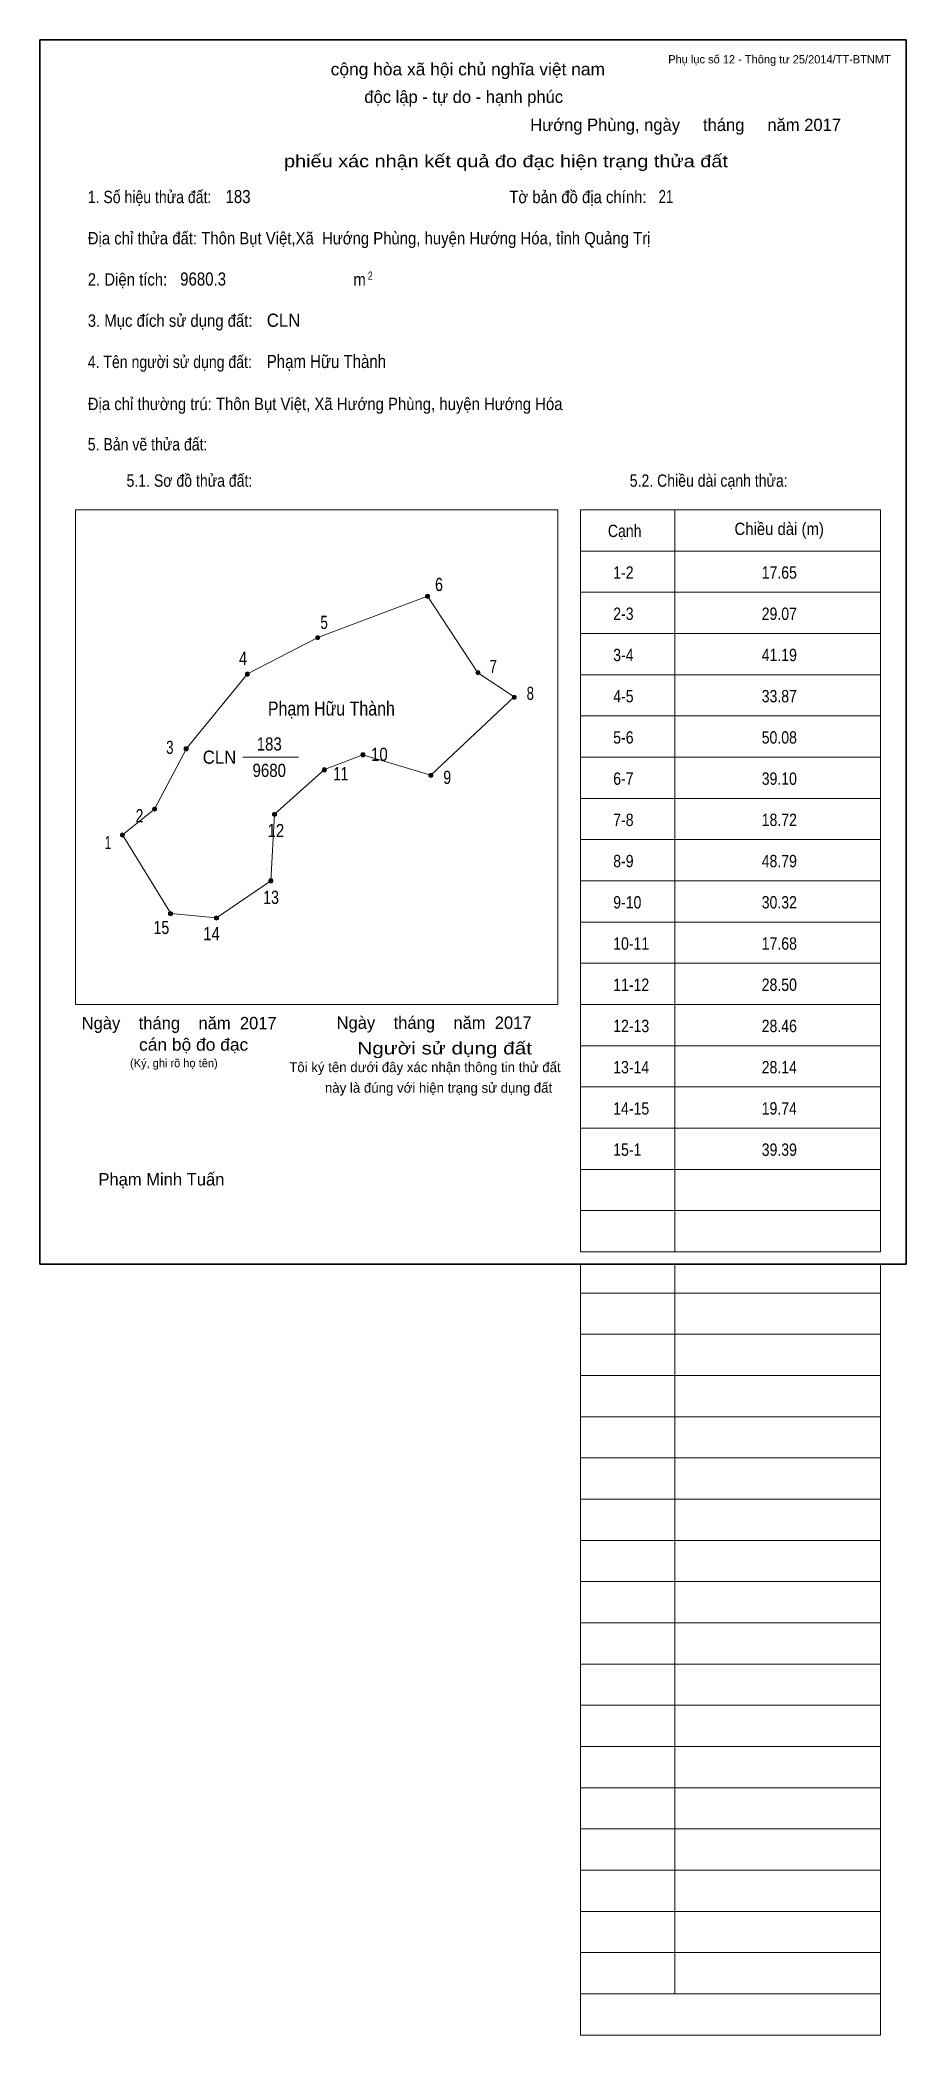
# Model space of a CAD drawing. Header units: centimetres. Extents: x 0 to 21, y -18.7 to 29.7.
import ezdxf
from ezdxf.enums import TextEntityAlignment as Align

# ---------------------------------------------------------------- set-up
doc = ezdxf.new("R2010")
doc.units = ezdxf.units.CM
doc.header["$LTSCALE"] = 0.12
for name, color, linetype in [('2', 7, 'Continuous'), ('30', 7, 'Continuous'), ('34', 7, 'Continuous')]:
    doc.layers.add(name, color=color, linetype=linetype)
for name, color, linetype, lineweight in [('32', 7, 'Continuous', 13), ('33', 7, 'Continuous', 13), ('6', 7, 'Continuous', 13), ('63', 7, 'Continuous', 13), ('7', 7, 'Continuous', 13)]:
    doc.layers.add(name, color=color, linetype=linetype, lineweight=lineweight)

msp = doc.modelspace()

# ---------------------------------------------------------------- hatches: boundary and pattern name
at = {"layer": '32'}
for points in [[(9.4476, 16.2032, 1), (9.3476, 16.2032, 1)], [(6.7858, 15.2009, 1), (6.6858, 15.2009, 1)], [(5.0798, 14.3127, 1), (4.9798, 14.3127, 1)], [(10.6697, 14.3496, 1), (10.5697, 14.3496, 1)], [(11.55, 13.7538, 1), (11.45, 13.7538, 1)], [(3.5964, 12.5039, 1), (3.4964, 12.5039, 1)], [(7.8807, 12.3579, 1), (7.7807, 12.3579, 1)], [(6.9454, 11.9922, 1), (6.8454, 11.9922, 1)], [(9.5288, 11.8587, 1), (9.4288, 11.8587, 1)], [(2.8314, 11.0409, 1), (2.7314, 11.0409, 1)], [(5.738, 10.9143, 1), (5.638, 10.9143, 1)], [(2.05, 10.4128, 1), (1.95, 10.4128, 1)], [(5.65, 9.3003, 1), (5.55, 9.3003, 1)], [(3.2154, 8.5035, 1), (3.1154, 8.5035, 1)], [(4.3313, 8.3973, 1), (4.2313, 8.3973, 1)]]:
    msp.add_hatch(color=256, dxfattribs=at).paths.add_polyline_path(points)

# ---------------------------------------------------------------- linework, layer by layer
for centre in [(9.3976, 16.2032), (6.7358, 15.2009), (5.0298, 14.3127), (10.6197, 14.3496), (11.5, 13.7538), (3.5464, 12.5039), (7.8307, 12.3579), (6.8954, 11.9922), (9.4788, 11.8587), (2.7814, 11.0409), (5.688, 10.9143), (2, 10.4128), (5.6, 9.3003), (3.1654, 8.5035), (4.2813, 8.3973)]:
    msp.add_circle(centre, 0.05, dxfattribs=at)
at = {"layer": '33'}
msp.add_line((4.92, 12.3), (6.2, 12.3), dxfattribs=at)
at = {"layer": '6'}
msp.add_line((11.5, 13.76), (9.48, 11.86), dxfattribs=at)
for points in [[(3.55, 12.51), (5.03, 14.32), (6.74, 15.2), (9.4, 16.21)], [(11.5, 13.76), (10.62, 14.35), (9.4, 16.21)], [(3.55, 12.51), (2.78, 11.04), (2, 10.42), (3.17, 8.51)], [(5.6, 9.3), (5.69, 10.92), (6.9, 12), (7.83, 12.36), (9.48, 11.86)], [(5.6, 9.3), (4.28, 8.4), (3.17, 8.51)]]:
    msp.add_lwpolyline(points, dxfattribs=at)
at = {"layer": '63'}
for p, q in [((0.86, 18.3), (12.56, 18.3)), ((0.86, 6.3), (0.86, 18.3)), ((12.56, 6.3), (12.56, 18.3)), ((13.11, 18.3), (20.38, 18.3)), ((13.11, 0.3), (13.11, 18.3)), ((15.39, 0.3), (15.39, 18.3)), ((20.38, 0.3), (20.38, 18.3)), ((13.11, 17.3), (20.38, 17.3)), ((13.11, 16.3), (20.38, 16.3)), ((13.11, 15.3), (20.38, 15.3)), ((13.11, 14.3), (20.38, 14.3)), ((13.11, 13.3), (20.38, 13.3)), ((13.11, 12.3), (20.38, 12.3)), ((13.11, 11.3), (20.38, 11.3)), ((13.11, 10.3), (20.38, 10.3)), ((13.11, 9.3), (20.38, 9.3)), ((13.11, 8.3), (20.38, 8.3)), ((13.11, 7.3), (20.38, 7.3)), ((0.86, 6.3), (12.56, 6.3)), ((13.11, 6.3), (20.38, 6.3)), ((13.11, 5.3), (20.38, 5.3)), ((13.11, 4.3), (20.38, 4.3)), ((13.11, 3.3), (20.38, 3.3)), ((13.11, 2.3), (20.38, 2.3)), ((13.11, 1.3), (20.38, 1.3)), ((13.11, 0.3), (20.38, 0.3)), ((13.11, -18.7), (13.11, 0)), ((15.39, -17.7), (15.39, 0)), ((20.38, -18.7), (20.38, 0)), ((13.11, -0.7), (20.38, -0.7)), ((13.11, -0.7), (20.38, -0.7)), ((13.11, -1.7), (20.38, -1.7)), ((13.11, -2.7), (20.38, -2.7)), ((13.11, -3.7), (20.38, -3.7)), ((13.11, -4.7), (20.38, -4.7)), ((13.11, -5.7), (20.38, -5.7)), ((13.11, -6.7), (20.38, -6.7)), ((13.11, -7.7), (20.38, -7.7)), ((13.11, -8.7), (20.38, -8.7)), ((13.11, -9.7), (20.38, -9.7)), ((13.11, -10.7), (20.38, -10.7)), ((13.11, -11.7), (20.38, -11.7)), ((13.11, -12.7), (20.38, -12.7)), ((13.11, -13.7), (20.38, -13.7)), ((13.11, -14.7), (20.38, -14.7)), ((13.11, -15.7), (20.38, -15.7)), ((13.11, -16.7), (20.38, -16.7)), ((13.11, -17.7), (20.38, -17.7)), ((13.11, -18.7), (20.38, -18.7))]:
    msp.add_line(p, q, dxfattribs=at)
at = {"layer": '63', "lineweight": 35}
msp.add_lwpolyline([(0, 0), (0, 29.7), (21, 29.7), (21, 0)], close=True, dxfattribs=at)
at = {"layer": '7'}
msp.add_line((5.61, 12.3), (6.27, 12.3), dxfattribs=at)

# ---------------------------------------------------------------- texts
at = {"layer": '2', "width": 0.85}
msp.add_text('Phạm Hữu Thành ', height=0.3407, dxfattribs=at).set_placement((7.12, 13.31), align=Align.CENTER)
at = {"layer": '30', "width": 0.85}
for s, p in [('1-2', (13.9, 16.63)), ('17.65', (17.5, 16.63)), ('2-3', (13.9, 15.63)), ('29.07', (17.5, 15.63)), ('3-4', (13.9, 14.63)), ('41.19', (17.5, 14.63)), ('4-5', (13.9, 13.63)), ('33.87', (17.5, 13.63)), ('5-6', (13.9, 12.63)), ('50.08', (17.5, 12.63)), ('6-7', (13.9, 11.63)), ('39.10', (17.5, 11.63)), ('7-8', (13.9, 10.63)), ('18.72', (17.5, 10.63)), ('8-9', (13.9, 9.63)), ('48.79', (17.5, 9.63)), ('9-10', (13.9, 8.63)), ('30.32', (17.5, 8.63)), ('10-11', (13.9, 7.63)), ('17.68', (17.5, 7.63)), ('11-12', (13.9, 6.63)), ('28.50', (17.5, 6.63)), ('12-13', (13.9, 5.63)), ('28.46', (17.5, 5.63)), ('13-14', (13.9, 4.63)), ('28.14', (17.5, 4.63)), ('14-15', (13.9, 3.63)), ('19.74', (17.5, 3.63)), ('15-1', (13.9, 2.63)), ('39.39', (17.5, 2.63))]:
    msp.add_text(s, height=0.3, dxfattribs=at).set_placement(p)
at = {"layer": '32'}
for s, width, p in [('6', 0.8, (9.675, 16.33)), ('5', 0.75, (6.89, 15.41)), ('4', 0.8, (4.925, 14.54)), ('7', 0.75, (10.99, 14.34)), ('8', 0.75, (11.89, 13.69)), ('3', 0.75, (3.15, 12.38)), ('10', 0.85, (8.23, 12.21)), ('11', 0.75, (7.295, 11.74)), ('9', 0.8, (9.875, 11.65)), ('2', 0.8, (2.415, 10.72)), ('12', 0.85, (5.72, 10.36)), ('1', 0.65, (1.65, 10.07)), ('13', 0.8, (5.605, 8.74)), ('15', 0.8, (2.945, 8.01)), ('14', 0.85, (4.16, 7.86))]:
    msp.add_text(s, height=0.32, dxfattribs=dict(at, width=width)).set_placement(p, align=Align.CENTER)
at = {"layer": '33', "width": 0.85}
for s, p in [('183', (5.56, 12.46)), ('9680', (5.56, 11.82))]:
    msp.add_text(s, height=0.32, dxfattribs=at).set_placement(p, align=Align.CENTER)
at = {"layer": '33', "width": 0.95}
msp.add_text('CLN', height=0.32, dxfattribs=at).set_placement((4.76, 12.14), align=Align.RIGHT)
at = {"layer": '34'}
for s, width, p in [('183', 0.85, (4.5, 25.74)), ('21', 0.75, (15, 25.74)), ('9680.3', 0.85, (3.4, 23.74)), ('CLN', 0.95, (5.5, 22.74)), ('Phạm Hữu Thành ', 0.85, (5.5, 21.74))]:
    msp.add_text(s, height=0.32, dxfattribs=dict(at, width=width)).set_placement(p)
at = {"layer": '63', "width": 1.05}
msp.add_text('cộng hòa xã hội chủ nghĩa việt nam', height=0.3, dxfattribs=at).set_placement((10.375, 28.84), align=Align.CENTER)
at = {"layer": '63'}
for s, height, p in [('Phụ lục số 12 - Thông tư 25/2014/TT-BTNMT', 0.2, (20.63, 29.13)), ('Ngày    tháng    năm  2017', 0.3, (5.74, 5.7)), ('Ngày    tháng    năm  2017', 0.3, (11.92, 5.71)), ('(Ký, ghi rõ họ tên)', 0.2, (4.31, 4.78))]:
    msp.add_text(s, height=height, dxfattribs=at).set_placement(p, align=Align.RIGHT)
for s, height, p in [('độc lập - tự do - hạnh phúc', 0.3, (10.275, 28.17)), ('Hướng Phùng, ngày     tháng     năm 2017', 0.3, (15.655, 27.49)), ('Tôi ký tên dưới đây xác nhận thông tin thử đất', 0.24, (9.335, 4.66)), ('này là đúng với hiện trạng sử dụng đất', 0.24, (9.665, 4.16)), ('Phạm Minh Tuấn', 0.3, (2.945, 1.91))]:
    msp.add_text(s, height=height, dxfattribs=at).set_placement(p, align=Align.CENTER)
for s, width, p in [('phiếu xác nhận kết quả đo đạc hiện trạng thửa đất', 1.2, (16.68, 26.61)), ('cán bộ đo đạc', 1.05, (5.05, 5.18)), ('Người sử dụng đất', 1.25, (11.93, 5.09))]:
    msp.add_text(s, height=0.3, dxfattribs=dict(at, width=width)).set_placement(p, align=Align.RIGHT)
for s, height, width, p in [('1. Số hiệu thửa đất:', 0.3, 0.85, (1.16, 25.74)), ('Tờ bản đồ địa chính:', 0.3, 0.9, (11.38, 25.74)), ('Địa chỉ thửa đất: Thôn Bụt Việt,Xã  Hướng Phùng, huyện Hướng Hóa, tỉnh Quảng Trị', 0.3, 0.9, (1.16, 24.74)), ('2. Diện tích:', 0.3, 0.9, (1.16, 23.74)), ('m', 0.3, 0.9, (7.6, 23.74)), ('2', 0.2, 0.8, (7.95, 23.88)), ('3. Mục đích sử dụng đất:', 0.3, 0.9, (1.16, 22.74)), ('4. Tên người sử dụng đất:', 0.3, 0.85, (1.16, 21.74)), ('Địa chỉ thường trú: Thôn Bụt Việt, Xã Hướng Phùng, huyện Hướng Hóa', 0.3, 0.9, (1.16, 20.72)), ('5. Bản vẽ thửa đất:', 0.3, 0.85, (1.16, 19.74)), ('5.1. Sơ đồ thửa đất:', 0.3, 0.85, (2.1, 18.86)), ('5.2. Chiều dài cạnh thửa:', 0.3, 0.85, (14.3, 18.86)), ('Cạnh', 0.3, 0.85, (13.77, 17.64)), ('Chiều dài (m)', 0.3, 0.9, (16.84, 17.69))]:
    msp.add_text(s, height=height, dxfattribs=dict(at, width=width)).set_placement(p)

doc.saveas('drawing.dxf')
